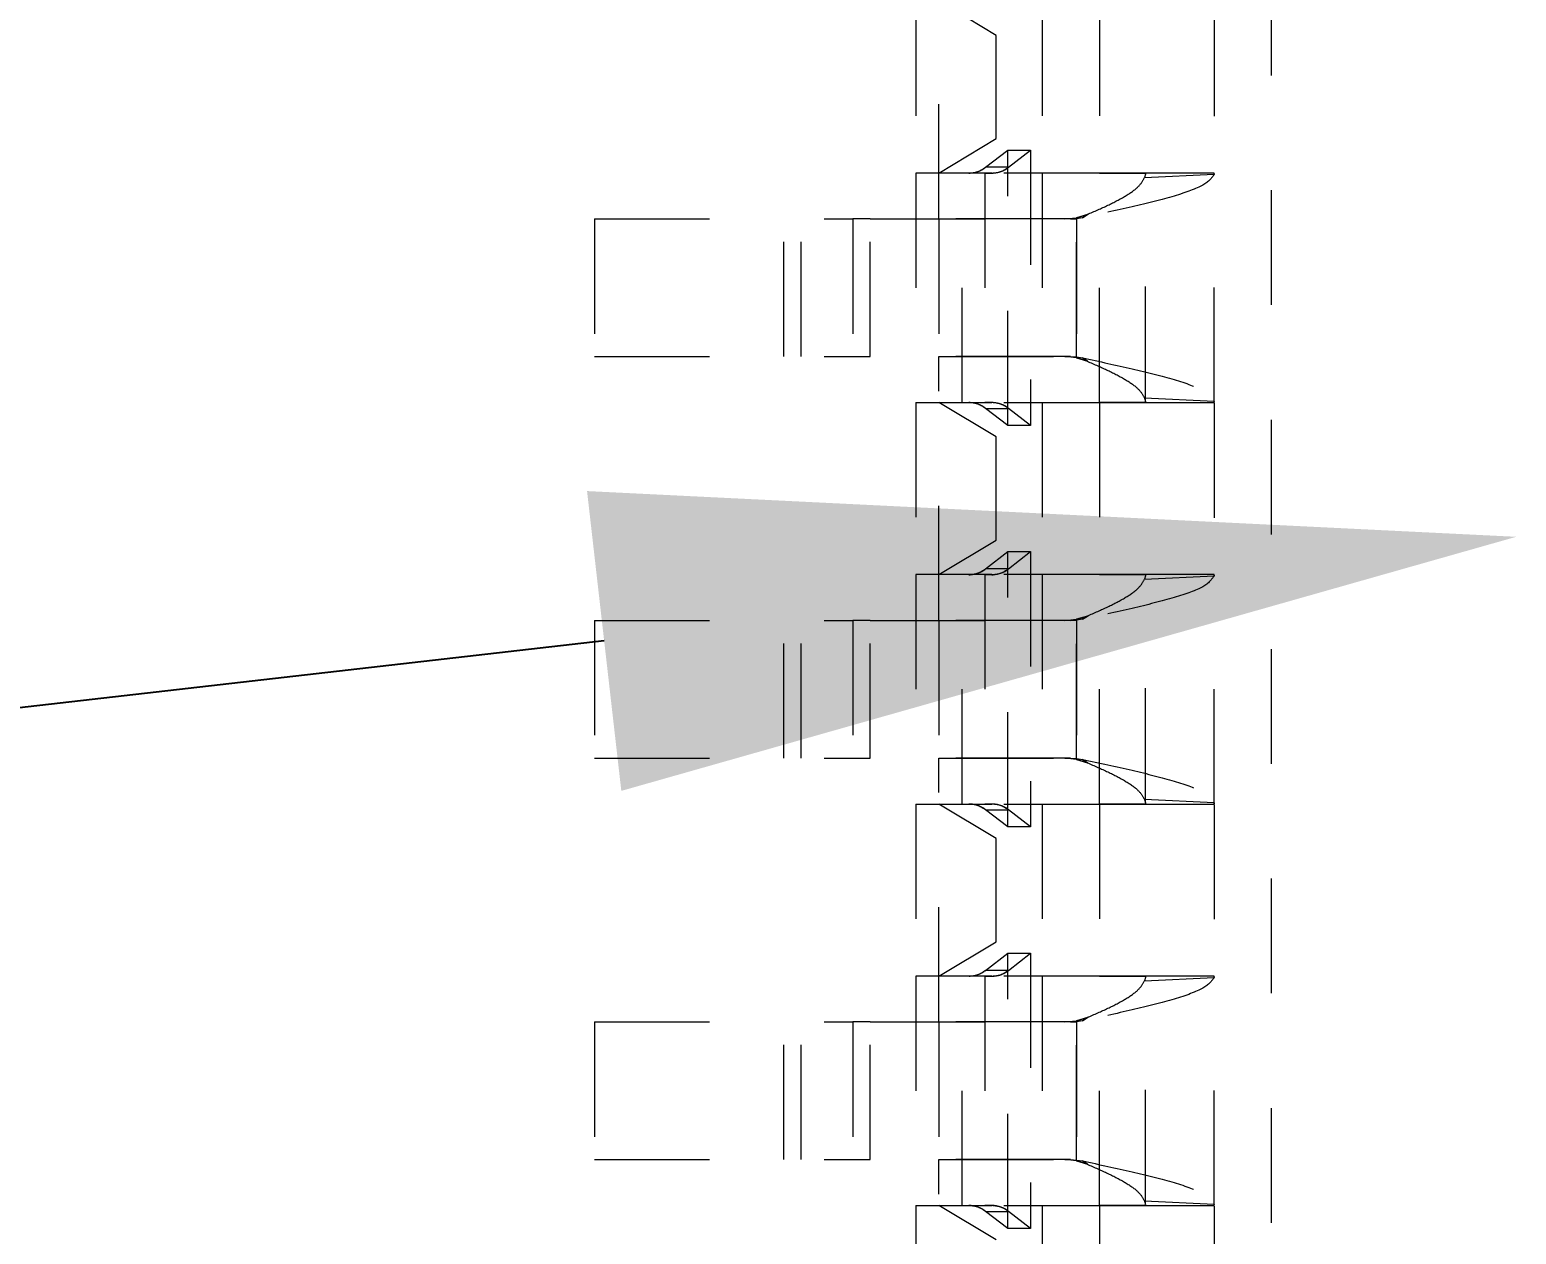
# Model space of a CAD drawing. Header units: millimetres. Extents: x 35 to 332, y 141 to 455.
# Drawn here: x 148.63 to 155.11, y 251.81 to 257.06 of the extents above; entities that cross this region are included whole.
import ezdxf
from ezdxf import colors
from ezdxf.entities.mleader import LeaderData, LeaderLine
from ezdxf.math import Vec2, Vec3

# ---------------------------------------------------------------- set-up
doc = ezdxf.new("R2010")
doc.units = ezdxf.units.MM
doc.linetypes.add('HIDDEN', pattern=[0.2, 0.1, -0.1])
doc.layers.add('00点位图', color=100, linetype='Continuous')
doc.styles.get("Standard").update_dxf_attribs({"font": ''})
doc.styles.get('Standard').set_extended_font_data('SimSun')

# ---------------------------------------------------------------- blocks, each defined once
blk = doc.blocks.new('DFSADVS')
at = {"color": 0, "linetype": 'HIDDEN', "lineweight": 18}
for p, q in [((723.9604, -197.5393), (714.5304, -197.5393)), ((716.8958, -197.5893), (717.0451, -197.5893)), ((717.0454, -197.5893), (717.0454, -197.6493)), ((717.0454, -197.5893), (717.0454, -197.6493)), ((717.0465, -197.5894), (717.0457, -197.5893)), ((717.2452, -197.5893), (717.0457, -197.5893)), ((717.0457, -197.5893), (717.0465, -197.5894)), ((717.0494, -197.65), (717.0465, -197.5894)), ((717.0494, -197.65), (717.0465, -197.5894)), ((717.2444, -197.5894), (717.2415, -197.65)), ((717.2444, -197.5894), (717.2415, -197.65)), ((717.2444, -197.5894), (717.2452, -197.5893)), ((717.2444, -197.5894), (717.2452, -197.5893)), ((717.2454, -197.6493), (717.2454, -197.5893)), ((717.2454, -197.6493), (717.2454, -197.5893)), ((717.2458, -197.5893), (717.3951, -197.5893)), ((717.3954, -197.5893), (717.3954, -197.6493)), ((717.3954, -197.5893), (717.3954, -197.6493)), ((717.3965, -197.5894), (717.3957, -197.5893)), ((717.5952, -197.5893), (717.3957, -197.5893)), ((717.3957, -197.5893), (717.3965, -197.5894)), ((717.3994, -197.65), (717.3965, -197.5894)), ((717.3994, -197.65), (717.3965, -197.5894)), ((717.5944, -197.5894), (717.5915, -197.65)), ((717.5944, -197.5894), (717.5915, -197.65)), ((717.5944, -197.5894), (717.5952, -197.5893)), ((717.5944, -197.5894), (717.5952, -197.5893)), ((717.5954, -197.6493), (717.5954, -197.5893)), ((717.5954, -197.6493), (717.5954, -197.5893)), ((717.5958, -197.5893), (717.7451, -197.5893)), ((717.7454, -197.5893), (717.7454, -197.6493)), ((717.7454, -197.5893), (717.7454, -197.6493)), ((717.7465, -197.5894), (717.7457, -197.5893)), ((717.9452, -197.5893), (717.7457, -197.5893)), ((717.7457, -197.5893), (717.7465, -197.5894)), ((717.7494, -197.65), (717.7465, -197.5894)), ((717.7494, -197.65), (717.7465, -197.5894)), ((717.9444, -197.5894), (717.9415, -197.65)), ((717.9444, -197.5894), (717.9415, -197.65)), ((717.9444, -197.5894), (717.9452, -197.5893)), ((717.9444, -197.5894), (717.9452, -197.5893)), ((717.9454, -197.6493), (717.9454, -197.5893)), ((717.9454, -197.6493), (717.9454, -197.5893)), ((717.9458, -197.5893), (718.0951, -197.5893)), ((717.0454, -197.6493), (717.0454, -197.6893)), ((717.0454, -197.6493), (717.0465, -197.6493)), ((717.2444, -197.6493), (717.0465, -197.6493)), ((717.0465, -197.6493), (717.0494, -197.65)), ((717.0465, -197.6493), (717.0494, -197.65)), ((717.2415, -197.65), (717.2444, -197.6493)), ((717.2415, -197.65), (717.2444, -197.6493)), ((717.2444, -197.6493), (717.2454, -197.6493)), ((717.2454, -197.6893), (717.2454, -197.6493)), ((717.3954, -197.6493), (717.3954, -197.6893)), ((717.3954, -197.6493), (717.3965, -197.6493)), ((717.5944, -197.6493), (717.3965, -197.6493)), ((717.3965, -197.6493), (717.3994, -197.65)), ((717.3965, -197.6493), (717.3994, -197.65)), ((717.5915, -197.65), (717.5944, -197.6493)), ((717.5915, -197.65), (717.5944, -197.6493)), ((717.5944, -197.6493), (717.5954, -197.6493)), ((717.5954, -197.6893), (717.5954, -197.6493)), ((717.7454, -197.6493), (717.7454, -197.6893)), ((717.7454, -197.6493), (717.7465, -197.6493)), ((717.9444, -197.6493), (717.7465, -197.6493)), ((717.7465, -197.6493), (717.7494, -197.65)), ((717.7465, -197.6493), (717.7494, -197.65)), ((717.9415, -197.65), (717.9444, -197.6493)), ((717.9415, -197.65), (717.9444, -197.6493)), ((717.9454, -197.6893), (717.9454, -197.6493)), ((716.8954, -197.6893), (717.0454, -197.6893)), ((717.2454, -197.6893), (717.0454, -197.6893)), ((717.0454, -197.6893), (717.0454, -197.7393)), ((717.2454, -197.7393), (717.2454, -197.6893)), ((717.2454, -197.6893), (717.3954, -197.6893)), ((717.5954, -197.6893), (717.3954, -197.6893)), ((717.3954, -197.6893), (717.3954, -197.7393)), ((717.5954, -197.7393), (717.5954, -197.6893)), ((717.5954, -197.6893), (717.7454, -197.6893)), ((717.9454, -197.6893), (717.7454, -197.6893)), ((717.7454, -197.6893), (717.7454, -197.7393)), ((717.9454, -197.7393), (717.9454, -197.6893)), ((717.9454, -197.6893), (718.0954, -197.6893)), ((717.0844, -197.7041), (717.0815, -197.6999)), ((717.0815, -197.6999), (717.0844, -197.7093)), ((717.0844, -197.7093), (717.0815, -197.6999)), ((717.0815, -197.6999), (717.0844, -197.7041)), ((717.0844, -197.7041), (717.0852, -197.7093)), ((717.0844, -197.7041), (717.0852, -197.7093)), ((717.2057, -197.7093), (717.2065, -197.7041)), ((717.2057, -197.7093), (717.2065, -197.7041)), ((717.2094, -197.6999), (717.2065, -197.7041)), ((717.2065, -197.7093), (717.2094, -197.6999)), ((717.2094, -197.6999), (717.2065, -197.7093)), ((717.2065, -197.7041), (717.2094, -197.6999)), ((717.4344, -197.7041), (717.4315, -197.6999)), ((717.4315, -197.6999), (717.4344, -197.7093)), ((717.4344, -197.7093), (717.4315, -197.6999)), ((717.4315, -197.6999), (717.4344, -197.7041)), ((717.4344, -197.7041), (717.4352, -197.7093)), ((717.4344, -197.7041), (717.4352, -197.7093)), ((717.5557, -197.7093), (717.5565, -197.7041)), ((717.5557, -197.7093), (717.5565, -197.7041)), ((717.5594, -197.6999), (717.5565, -197.7041)), ((717.5565, -197.7093), (717.5594, -197.6999)), ((717.5594, -197.6999), (717.5565, -197.7093)), ((717.5565, -197.7041), (717.5594, -197.6999)), ((717.7844, -197.7041), (717.7815, -197.6999)), ((717.7815, -197.6999), (717.7844, -197.7093)), ((717.7844, -197.7093), (717.7815, -197.6999)), ((717.7815, -197.6999), (717.7844, -197.7041)), ((717.7844, -197.7041), (717.7852, -197.7093)), ((717.7844, -197.7041), (717.7852, -197.7093)), ((717.9057, -197.7093), (717.9065, -197.7041)), ((717.9057, -197.7093), (717.9065, -197.7041)), ((717.9094, -197.6999), (717.9065, -197.7041)), ((717.9065, -197.7093), (717.9094, -197.6999)), ((717.9094, -197.6999), (717.9065, -197.7093)), ((717.9065, -197.7041), (717.9094, -197.6999)), ((717.0854, -197.7196), (717.0844, -197.7093)), ((717.0844, -197.7093), (717.2065, -197.7093)), ((717.0854, -197.7196), (717.0844, -197.7093)), ((717.0854, -197.7145), (717.0852, -197.7093)), ((717.2057, -197.7093), (717.0852, -197.7093)), ((717.0852, -197.7093), (717.0854, -197.7145)), ((717.0854, -197.7093), (717.2054, -197.7093)), ((717.0854, -197.8893), (717.0854, -197.7145)), ((717.0854, -197.7145), (717.0854, -197.7196)), ((717.0854, -197.7145), (717.0854, -197.8293)), ((717.0854, -197.7145), (717.0854, -197.7196)), ((717.2054, -197.7145), (717.2057, -197.7093)), ((717.2065, -197.7093), (717.2054, -197.7196)), ((717.2054, -197.7145), (717.2057, -197.7093)), ((717.2065, -197.7093), (717.2054, -197.7196)), ((717.2054, -197.7145), (717.2054, -197.8893)), ((717.2054, -197.7196), (717.2054, -197.7145)), ((717.2054, -197.8293), (717.2054, -197.7145)), ((717.2054, -197.7196), (717.2054, -197.7145)), ((717.4354, -197.7196), (717.4344, -197.7093)), ((717.4344, -197.7093), (717.5565, -197.7093)), ((717.4354, -197.7196), (717.4344, -197.7093)), ((717.4354, -197.7145), (717.4352, -197.7093)), ((717.5557, -197.7093), (717.4352, -197.7093)), ((717.4352, -197.7093), (717.4354, -197.7145)), ((717.4354, -197.7093), (717.5554, -197.7093)), ((717.4354, -197.8893), (717.4354, -197.7145)), ((717.4354, -197.7145), (717.4354, -197.7196)), ((717.4354, -197.7145), (717.4354, -197.8293)), ((717.4354, -197.7145), (717.4354, -197.7196)), ((717.5554, -197.7145), (717.5557, -197.7093)), ((717.5565, -197.7093), (717.5554, -197.7196)), ((717.5554, -197.7145), (717.5557, -197.7093)), ((717.5565, -197.7093), (717.5554, -197.7196)), ((717.5554, -197.7145), (717.5554, -197.8893)), ((717.5554, -197.7196), (717.5554, -197.7145)), ((717.5554, -197.8293), (717.5554, -197.7145)), ((717.5554, -197.7196), (717.5554, -197.7145)), ((717.7854, -197.7196), (717.7844, -197.7093)), ((717.7844, -197.7093), (717.9065, -197.7093)), ((717.7854, -197.7196), (717.7844, -197.7093)), ((717.7854, -197.7145), (717.7852, -197.7093)), ((717.9057, -197.7093), (717.7852, -197.7093)), ((717.7852, -197.7093), (717.7854, -197.7145)), ((717.7854, -197.7093), (717.9054, -197.7093)), ((717.7854, -197.8893), (717.7854, -197.7145)), ((717.7854, -197.7145), (717.7854, -197.7196)), ((717.7854, -197.7145), (717.7854, -197.8293)), ((717.7854, -197.7145), (717.7854, -197.7196)), ((717.9054, -197.7145), (717.9057, -197.7093)), ((717.9065, -197.7093), (717.9054, -197.7196)), ((717.9054, -197.7145), (717.9057, -197.7093)), ((717.9065, -197.7093), (717.9054, -197.7196)), ((717.9054, -197.7145), (717.9054, -197.8893)), ((717.9054, -197.7196), (717.9054, -197.7145)), ((717.9054, -197.8293), (717.9054, -197.7145)), ((717.9054, -197.7196), (717.9054, -197.7145)), ((716.8954, -197.7393), (717.0454, -197.7393)), ((717.0454, -197.7393), (717.2454, -197.7393)), ((717.0454, -197.7393), (717.0454, -197.7727)), ((717.2454, -197.7726), (717.2454, -197.7393)), ((717.2454, -197.7393), (717.3954, -197.7393)), ((717.3954, -197.7393), (717.5954, -197.7393)), ((717.3954, -197.7393), (717.3954, -197.7727)), ((717.5954, -197.7726), (717.5954, -197.7393)), ((717.5954, -197.7393), (717.7454, -197.7393)), ((717.7454, -197.7393), (717.9454, -197.7393)), ((717.7454, -197.7393), (717.7454, -197.7727)), ((717.9454, -197.7726), (717.9454, -197.7393)), ((717.9454, -197.7393), (718.0954, -197.7393)), ((717.0254, -197.7693), (717.0254, -197.7493)), ((717.0254, -197.7493), (717.2654, -197.7493)), ((717.0404, -197.7686), (717.0254, -197.7493)), ((717.2654, -197.7493), (717.2505, -197.7686)), ((717.2654, -197.7493), (717.2654, -197.7693)), ((717.3754, -197.7493), (717.6154, -197.7493)), ((717.3754, -197.7693), (717.3754, -197.7493)), ((717.3904, -197.7686), (717.3754, -197.7493)), ((717.6154, -197.7493), (717.6005, -197.7686)), ((717.6154, -197.7493), (717.6154, -197.7693)), ((717.7254, -197.7693), (717.7254, -197.7493)), ((717.7254, -197.7493), (717.9654, -197.7493)), ((717.7404, -197.7686), (717.7254, -197.7493)), ((717.9654, -197.7493), (717.9505, -197.7686)), ((717.9654, -197.7493), (717.9654, -197.7693)), ((717.2654, -197.7693), (717.0254, -197.7693)), ((717.0404, -197.7886), (717.0254, -197.7693)), ((717.0404, -197.7686), (717.0404, -197.7886)), ((717.2505, -197.7886), (717.2505, -197.7686)), ((717.2654, -197.7693), (717.2505, -197.7886)), ((717.3904, -197.7886), (717.3754, -197.7693)), ((717.6154, -197.7693), (717.3754, -197.7693)), ((717.3904, -197.7686), (717.3904, -197.7886)), ((717.6005, -197.7886), (717.6005, -197.7686)), ((717.6154, -197.7693), (717.6005, -197.7886)), ((717.9654, -197.7693), (717.7254, -197.7693)), ((717.7404, -197.7886), (717.7254, -197.7693)), ((717.7404, -197.7686), (717.7404, -197.7886)), ((717.9505, -197.7886), (717.9505, -197.7686)), ((717.9654, -197.7693), (717.9505, -197.7886)), ((716.9254, -197.7793), (716.8954, -197.8293)), ((717.0154, -197.7793), (716.9254, -197.7793)), ((717.0454, -197.8293), (717.0154, -197.7793)), ((717.0454, -197.783), (717.0454, -197.803)), ((717.0454, -197.7892), (717.0454, -197.783)), ((717.2754, -197.7793), (717.2454, -197.8293)), ((717.2454, -197.803), (717.2454, -197.783)), ((717.2454, -197.783), (717.2454, -197.7892)), ((717.3654, -197.7793), (717.2754, -197.7793)), ((717.3954, -197.8293), (717.3654, -197.7793)), ((717.3954, -197.783), (717.3954, -197.803)), ((717.3954, -197.7892), (717.3954, -197.783)), ((717.6254, -197.7793), (717.5954, -197.8293)), ((717.5954, -197.803), (717.5954, -197.783)), ((717.5954, -197.783), (717.5954, -197.7892)), ((717.7154, -197.7793), (717.6254, -197.7793)), ((717.7454, -197.8293), (717.7154, -197.7793)), ((717.7454, -197.783), (717.7454, -197.803)), ((717.7454, -197.7892), (717.7454, -197.783)), ((717.9754, -197.7793), (717.9454, -197.8293)), ((717.9454, -197.803), (717.9454, -197.783)), ((717.9454, -197.783), (717.9454, -197.7892)), ((717.0454, -197.7892), (717.2454, -197.7892)), ((717.0454, -197.7893), (717.2454, -197.7893)), ((717.3954, -197.7892), (717.5954, -197.7892)), ((717.3954, -197.7893), (717.5954, -197.7893)), ((717.7454, -197.7892), (717.9454, -197.7892)), ((717.7454, -197.7893), (717.9454, -197.7893)), ((717.0454, -197.803), (717.0454, -197.8091)), ((717.2454, -197.8091), (717.0454, -197.8091)), ((717.0454, -197.8091), (717.0454, -197.8293)), ((717.2454, -197.8091), (717.2454, -197.803)), ((717.2454, -197.8293), (717.2454, -197.8091)), ((717.3954, -197.803), (717.3954, -197.8091)), ((717.5954, -197.8091), (717.3954, -197.8091)), ((717.3954, -197.8091), (717.3954, -197.8293)), ((717.5954, -197.8091), (717.5954, -197.803)), ((717.5954, -197.8293), (717.5954, -197.8091)), ((717.7454, -197.803), (717.7454, -197.8091)), ((717.9454, -197.8091), (717.7454, -197.8091)), ((717.7454, -197.8091), (717.7454, -197.8293)), ((717.9454, -197.8091), (717.9454, -197.803)), ((717.9454, -197.8293), (717.9454, -197.8091)), ((717.0854, -197.8293), (716.8554, -197.8293)), ((717.0454, -197.8293), (717.0454, -197.8493)), ((717.0854, -197.8293), (717.2054, -197.8293)), ((717.4354, -197.8293), (717.2054, -197.8293)), ((717.2454, -197.8493), (717.2454, -197.8293)), ((717.3954, -197.8293), (717.3954, -197.8493)), ((717.4354, -197.8293), (717.5554, -197.8293)), ((717.7854, -197.8293), (717.5554, -197.8293)), ((717.5954, -197.8493), (717.5954, -197.8293)), ((717.7454, -197.8293), (717.7454, -197.8493)), ((717.7854, -197.8293), (717.9054, -197.8293)), ((718.1354, -197.8293), (717.9054, -197.8293)), ((717.9454, -197.8493), (717.9454, -197.8293)), ((716.8954, -197.8493), (717.0454, -197.8493)), ((717.0454, -197.8493), (717.2454, -197.8493)), ((717.2454, -197.8493), (717.3954, -197.8493)), ((717.3954, -197.8493), (717.5954, -197.8493)), ((717.5954, -197.8493), (717.7454, -197.8493)), ((717.7454, -197.8493), (717.9454, -197.8493)), ((717.9454, -197.8493), (718.0954, -197.8493)), ((717.2054, -197.8893), (717.0854, -197.8893)), ((717.0854, -197.8893), (717.0854, -197.9043)), ((717.2054, -197.9043), (717.2054, -197.8893)), ((717.5554, -197.8893), (717.4354, -197.8893)), ((717.4354, -197.8893), (717.4354, -197.9043)), ((717.5554, -197.9043), (717.5554, -197.8893)), ((717.9054, -197.8893), (717.7854, -197.8893)), ((717.7854, -197.8893), (717.7854, -197.9043)), ((717.9054, -197.9043), (717.9054, -197.8893)), ((717.0854, -198.1293), (717.0854, -197.9043)), ((717.0854, -197.9043), (717.2054, -197.9043)), ((717.2054, -198.1293), (717.2054, -197.9043)), ((717.4354, -198.1293), (717.4354, -197.9043)), ((717.4354, -197.9043), (717.5554, -197.9043)), ((717.5554, -198.1293), (717.5554, -197.9043)), ((717.7854, -197.9043), (717.9054, -197.9043)), ((717.7854, -198.1293), (717.7854, -197.9043)), ((717.9054, -198.1293), (717.9054, -197.9043)), ((717.2054, -197.9492), (717.0854, -197.9492)), ((717.5554, -197.9492), (717.4354, -197.9492)), ((717.9054, -197.9492), (717.7854, -197.9492)), ((717.2054, -197.9643), (717.0854, -197.9643)), ((717.5554, -197.9643), (717.4354, -197.9643)), ((717.9054, -197.9643), (717.7854, -197.9643)), ((717.0854, -198.1293), (717.2054, -198.1293)), ((717.4354, -198.1293), (717.5554, -198.1293)), ((717.7854, -198.1293), (717.9054, -198.1293))]:
    blk.add_line(p, q, dxfattribs=at)
for centre, radius, start, end in [((717.0218, -197.7832), 0.0236, 0.4087, 38.2332), ((717.2691, -197.7832), 0.0236, 141.7668, 179.5913), ((717.3719, -197.7832), 0.0236, 0.3702, 38.2718), ((717.619, -197.7832), 0.0236, 141.7282, 179.6298), ((717.7218, -197.7832), 0.0237, 0.4322, 38.2097), ((717.969, -197.7832), 0.0236, 141.7497, 179.6083), ((717.0218, -197.8032), 0.0236, 0.4064, 38.2448), ((717.2691, -197.8032), 0.0236, 141.7552, 179.5936), ((717.3719, -197.8032), 0.0236, 0.3678, 38.2833), ((717.619, -197.8032), 0.0236, 141.7167, 179.6322), ((717.7218, -197.8032), 0.0236, 0.4299, 38.2212), ((717.969, -197.8032), 0.0236, 141.7382, 179.6107)]:
    blk.add_arc(centre, radius, start, end, dxfattribs=at)
for points, knots in [([(717.0465, -197.5894), (717.0497, -197.5916), (717.056, -197.5961), (717.0654, -197.6226), (717.0749, -197.6598), (717.0812, -197.6893), (717.0844, -197.7041)], [0, 0, 0, 0, 0.24999, 0.499992, 0.75, 1, 1, 1, 1]), ([(717.0465, -197.5894), (717.0497, -197.5916), (717.056, -197.5961), (717.0654, -197.6226), (717.0749, -197.6598), (717.0812, -197.6893), (717.0844, -197.7041)], [0, 0, 0, 0, 0.250006, 0.500003, 0.750006, 1, 1, 1, 1]), ([(717.2065, -197.7041), (717.2097, -197.6893), (717.216, -197.6598), (717.2254, -197.6226), (717.2349, -197.5961), (717.2412, -197.5916), (717.2444, -197.5894)], [0, 0, 0, 0, 0.249994, 0.499999, 0.750001, 1, 1, 1, 1]), ([(717.2065, -197.7041), (717.2097, -197.6893), (717.216, -197.6598), (717.2254, -197.6226), (717.2349, -197.5961), (717.2412, -197.5916), (717.2444, -197.5894)], [0, 0, 0, 0, 0.2500089, 0.5000064, 0.7500033, 1, 1, 1, 1]), ([(717.3965, -197.5894), (717.3997, -197.5916), (717.406, -197.5961), (717.4154, -197.6226), (717.4249, -197.6598), (717.4312, -197.6893), (717.4344, -197.7041)], [0, 0, 0, 0, 0.24999, 0.499992, 0.75, 1, 1, 1, 1]), ([(717.3965, -197.5894), (717.3997, -197.5916), (717.406, -197.5961), (717.4154, -197.6226), (717.4249, -197.6598), (717.4312, -197.6893), (717.4344, -197.7041)], [0, 0, 0, 0, 0.250002, 0.500001, 0.750005, 1, 1, 1, 1]), ([(717.5565, -197.7041), (717.5597, -197.6893), (717.566, -197.6598), (717.5754, -197.6226), (717.5849, -197.5961), (717.5912, -197.5916), (717.5944, -197.5894)], [0, 0, 0, 0, 0.249999, 0.500003, 0.750001, 1, 1, 1, 1]), ([(717.5565, -197.7041), (717.5597, -197.6893), (717.566, -197.6598), (717.5754, -197.6226), (717.5849, -197.5961), (717.5912, -197.5916), (717.5944, -197.5894)], [0, 0, 0, 0, 0.2500132, 0.5000107, 0.7500033, 1, 1, 1, 1]), ([(717.7465, -197.5894), (717.7497, -197.5916), (717.756, -197.5961), (717.7654, -197.6226), (717.7749, -197.6598), (717.7812, -197.6893), (717.7844, -197.7041)], [0, 0, 0, 0, 0.249989, 0.499995, 0.750001, 1, 1, 1, 1]), ([(717.7465, -197.5894), (717.7497, -197.5916), (717.756, -197.5961), (717.7654, -197.6226), (717.7749, -197.6598), (717.7812, -197.6893), (717.7844, -197.7041)], [0, 0, 0, 0, 0.250001, 0.500003, 0.750006, 1, 1, 1, 1]), ([(717.9065, -197.7041), (717.9097, -197.6893), (717.916, -197.6598), (717.9254, -197.6226), (717.9349, -197.5961), (717.9412, -197.5916), (717.9444, -197.5894)], [0, 0, 0, 0, 0.249994, 0.499999, 0.749996, 1, 1, 1, 1]), ([(717.9065, -197.7041), (717.9097, -197.6893), (717.916, -197.6598), (717.9254, -197.6226), (717.9349, -197.5961), (717.9412, -197.5916), (717.9444, -197.5894)], [0, 0, 0, 0, 0.2500089, 0.5000064, 0.749999, 1, 1, 1, 1]), ([(717.0454, -197.6893), (717.0454, -197.684), (717.0454, -197.6735), (717.0454, -197.6603), (717.0454, -197.6511), (717.0454, -197.6499), (717.0454, -197.6493)], [0, 0, 0, 0, 0.250002, 0.499983, 0.749995, 1, 1, 1, 1]), ([(717.0815, -197.6999), (717.0788, -197.6938), (717.0735, -197.6815), (717.0654, -197.6662), (717.0574, -197.6546), (717.0521, -197.6515), (717.0494, -197.65)], [0, 0, 0, 0, 0.250012, 0.5, 0.750003, 1, 1, 1, 1]), ([(717.0815, -197.6999), (717.0788, -197.6938), (717.0735, -197.6815), (717.0654, -197.6662), (717.0574, -197.6546), (717.0521, -197.6515), (717.0494, -197.65)], [0, 0, 0, 0, 0.2500192, 0.5000151, 0.7500257, 1, 1, 1, 1]), ([(717.2094, -197.6999), (717.2121, -197.6938), (717.2174, -197.6815), (717.2254, -197.6662), (717.2335, -197.6546), (717.2388, -197.6515), (717.2415, -197.65)], [0, 0, 0, 0, 0.250007, 0.499991, 0.750008, 1, 1, 1, 1]), ([(717.2094, -197.6999), (717.2121, -197.6938), (717.2174, -197.6815), (717.2254, -197.6662), (717.2335, -197.6546), (717.2388, -197.6515), (717.2415, -197.65)], [0, 0, 0, 0, 0.250007, 0.499991, 0.750008, 1, 1, 1, 1]), ([(717.2454, -197.6493), (717.2454, -197.6499), (717.2454, -197.6511), (717.2454, -197.6603), (717.2454, -197.6735), (717.2454, -197.684), (717.2454, -197.6893)], [0, 0, 0, 0, 0.250005, 0.500017, 0.749998, 1, 1, 1, 1]), ([(717.3954, -197.6893), (717.3954, -197.684), (717.3954, -197.6735), (717.3954, -197.6603), (717.3954, -197.6511), (717.3954, -197.6499), (717.3954, -197.6493)], [0, 0, 0, 0, 0.250002, 0.499983, 0.749995, 1, 1, 1, 1]), ([(717.4315, -197.6999), (717.4288, -197.6938), (717.4235, -197.6815), (717.4154, -197.6662), (717.4074, -197.6546), (717.4021, -197.6515), (717.3994, -197.65)], [0, 0, 0, 0, 0.250012, 0.5, 0.750003, 1, 1, 1, 1]), ([(717.4315, -197.6999), (717.4288, -197.6938), (717.4235, -197.6815), (717.4154, -197.6662), (717.4074, -197.6546), (717.4021, -197.6515), (717.3994, -197.65)], [0, 0, 0, 0, 0.2500192, 0.5000151, 0.7500257, 1, 1, 1, 1]), ([(717.5594, -197.6999), (717.5621, -197.6938), (717.5674, -197.6815), (717.5754, -197.6662), (717.5835, -197.6546), (717.5888, -197.6515), (717.5915, -197.65)], [0, 0, 0, 0, 0.250012, 0.5, 0.750003, 1, 1, 1, 1]), ([(717.5594, -197.6999), (717.5621, -197.6938), (717.5674, -197.6815), (717.5754, -197.6662), (717.5835, -197.6546), (717.5888, -197.6515), (717.5915, -197.65)], [0, 0, 0, 0, 0.250012, 0.5, 0.750003, 1, 1, 1, 1]), ([(717.5954, -197.6493), (717.5954, -197.6499), (717.5954, -197.6511), (717.5954, -197.6603), (717.5954, -197.6735), (717.5954, -197.684), (717.5954, -197.6893)], [0, 0, 0, 0, 0.250005, 0.500017, 0.749998, 1, 1, 1, 1]), ([(717.7454, -197.6893), (717.7454, -197.684), (717.7454, -197.6735), (717.7454, -197.6603), (717.7454, -197.6511), (717.7454, -197.6499), (717.7454, -197.6493)], [0, 0, 0, 0, 0.250002, 0.499983, 0.749995, 1, 1, 1, 1]), ([(717.7815, -197.6999), (717.7788, -197.6938), (717.7735, -197.6815), (717.7654, -197.6662), (717.7574, -197.6546), (717.7521, -197.6515), (717.7494, -197.65)], [0, 0, 0, 0, 0.250007, 0.499991, 0.750008, 1, 1, 1, 1]), ([(717.7815, -197.6999), (717.7788, -197.6938), (717.7735, -197.6815), (717.7654, -197.6662), (717.7574, -197.6546), (717.7521, -197.6515), (717.7494, -197.65)], [0, 0, 0, 0, 0.250019, 0.500015, 0.750044, 1, 1, 1, 1]), ([(717.9094, -197.6999), (717.9121, -197.6938), (717.9174, -197.6815), (717.9254, -197.6662), (717.9335, -197.6546), (717.9388, -197.6515), (717.9415, -197.65)], [0, 0, 0, 0, 0.250012, 0.5, 0.750003, 1, 1, 1, 1]), ([(717.9094, -197.6999), (717.9121, -197.6938), (717.9174, -197.6815), (717.9254, -197.6662), (717.9335, -197.6546), (717.9388, -197.6515), (717.9415, -197.65)], [0, 0, 0, 0, 0.250012, 0.5, 0.750003, 1, 1, 1, 1]), ([(717.9454, -197.6493), (717.9454, -197.6499), (717.9454, -197.6511), (717.9454, -197.6603), (717.9454, -197.6735), (717.9454, -197.684), (717.9454, -197.6893)], [0, 0, 0, 0, 0.250005, 0.500017, 0.749998, 1, 1, 1, 1]), ([(717.0454, -197.7393), (717.0454, -197.746), (717.0454, -197.755), (717.0454, -197.762), (717.0454, -197.7637)], [0, 0, 0, 0, 0.751999, 1, 1, 1, 1]), ([(717.2454, -197.7604), (717.2454, -197.7597), (717.2454, -197.7537), (717.2454, -197.7461), (717.2454, -197.7393)], [0, 0, 0, 0, 0.108483, 1, 1, 1, 1]), ([(717.3954, -197.7393), (717.3954, -197.746), (717.3954, -197.755), (717.3954, -197.762), (717.3954, -197.7637)], [0, 0, 0, 0, 0.751999, 1, 1, 1, 1]), ([(717.5954, -197.7604), (717.5954, -197.7597), (717.5954, -197.7537), (717.5954, -197.7461), (717.5954, -197.7393)], [0, 0, 0, 0, 0.108483, 1, 1, 1, 1]), ([(717.7454, -197.7393), (717.7454, -197.746), (717.7454, -197.755), (717.7454, -197.762), (717.7454, -197.7637)], [0, 0, 0, 0, 0.751999, 1, 1, 1, 1]), ([(717.9454, -197.7604), (717.9454, -197.7597), (717.9454, -197.7537), (717.9454, -197.7461), (717.9454, -197.7393)], [0, 0, 0, 0, 0.108483, 1, 1, 1, 1]), ([(717.0454, -197.783), (717.0452, -197.7805), (717.0448, -197.7753), (717.0418, -197.7708), (717.0404, -197.7686)], [0, 0, 0, 0, 0.500038, 1, 1, 1, 1]), ([(717.2505, -197.7686), (717.2491, -197.7708), (717.2461, -197.7753), (717.2457, -197.7805), (717.2454, -197.783)], [0, 0, 0, 0, 0.499962, 1, 1, 1, 1]), ([(717.3954, -197.783), (717.3952, -197.7805), (717.3948, -197.7753), (717.3918, -197.7708), (717.3904, -197.7686)], [0, 0, 0, 0, 0.499977, 1, 1, 1, 1]), ([(717.6005, -197.7686), (717.5991, -197.7708), (717.5961, -197.7753), (717.5957, -197.7805), (717.5954, -197.783)], [0, 0, 0, 0, 0.500023, 1, 1, 1, 1]), ([(717.7454, -197.783), (717.7452, -197.7805), (717.7448, -197.7753), (717.7418, -197.7708), (717.7404, -197.7686)], [0, 0, 0, 0, 0.500038, 1, 1, 1, 1]), ([(717.9505, -197.7686), (717.949, -197.7708), (717.9461, -197.7753), (717.9457, -197.7805), (717.9454, -197.783)], [0, 0, 0, 0, 0.500023, 1, 1, 1, 1]), ([(717.0454, -197.803), (717.0452, -197.8005), (717.0448, -197.7953), (717.0418, -197.7908), (717.0404, -197.7886)], [0, 0, 0, 0, 0.499947, 1, 1, 1, 1]), ([(717.2505, -197.7886), (717.2491, -197.7908), (717.2461, -197.7953), (717.2457, -197.8005), (717.2454, -197.803)], [0, 0, 0, 0, 0.500053, 1, 1, 1, 1]), ([(717.3954, -197.803), (717.3952, -197.8005), (717.3948, -197.7953), (717.3918, -197.7908), (717.3904, -197.7886)], [0, 0, 0, 0, 0.499886, 1, 1, 1, 1]), ([(717.6005, -197.7886), (717.5991, -197.7908), (717.5961, -197.7953), (717.5957, -197.8005), (717.5954, -197.803)], [0, 0, 0, 0, 0.500114, 1, 1, 1, 1]), ([(717.7454, -197.803), (717.7452, -197.8005), (717.7448, -197.7953), (717.7418, -197.7908), (717.7404, -197.7886)], [0, 0, 0, 0, 0.499947, 1, 1, 1, 1]), ([(717.9505, -197.7886), (717.949, -197.7908), (717.9461, -197.7953), (717.9457, -197.8005), (717.9454, -197.803)], [0, 0, 0, 0, 0.500114, 1, 1, 1, 1])]:
    blk.add_open_spline(points, degree=3, knots=knots, dxfattribs=at)

msp = doc.modelspace()

# ---------------------------------------------------------------- block references
at = {"xscale": 5, "yscale": 5, "zscale": 5, "rotation": 270}
msp.add_blockref('DFSADVS', (1141.7362, 3841.6624), dxfattribs=at)

# ---------------------------------------------------------------- leaders
at = {"layer": '00点位图', "color": 0}
ml = msp.add_multileader_mtext('Standard', dxfattribs=at)
ml.set_content('54')
ml.set_leader_properties()
ml.build(insert=Vec2(0, 0))
ctx = ml.context
ctx.base_point, ctx.plane_origin = Vec3(97.8216, 250.2652), Vec3(155.1056, 254.8501)
ctx.text_align_type = 2
notes = []
notes.append((ctx, [(0, (1, 1, 0), (114.9771, 250.2652), (-1, 0), 8, [(0, [(155.1056, 254.8501)], 0, [])])]))
ctx.mtext.insert, ctx.mtext.defined_height, ctx.mtext.alignment, ctx.mtext.flow_direction = Vec3(104.9771, 252.6652), 8, 3, 5
for ctx, leaders in notes:
    for number, flags, end, landing, length, lines in leaders:
        leader = LeaderData()
        leader.index, (leader.has_last_leader_line, leader.has_dogleg_vector, leader.attachment_direction) = number, flags
        leader.last_leader_point, leader.dogleg_vector, leader.dogleg_length = Vec3(end), Vec3(landing), length
        for number, points, colour, breaks in lines:
            line = LeaderLine()
            line.index, line.vertices, line.color, line.breaks = number, Vec3.list(points), colors.encode_raw_color(colour), breaks
            leader.lines.append(line)
        ctx.leaders.append(leader)

doc.saveas('drawing.dxf')
